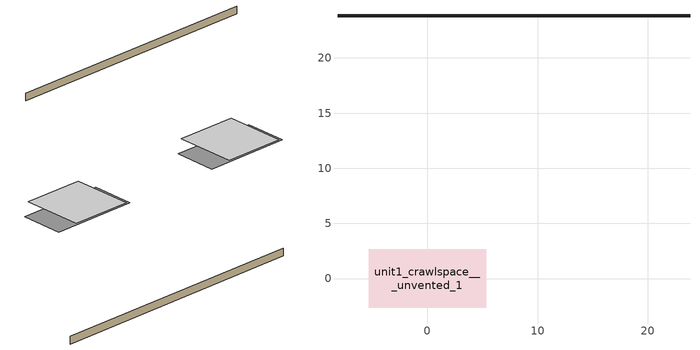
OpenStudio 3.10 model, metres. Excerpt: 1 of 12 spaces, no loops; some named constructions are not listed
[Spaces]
unit1_crawlspace___unvented_1
 floor foundation (unit1_Slab1_construction): -5.33,-2.66 -5.33,2.66 5.33,2.66 5.33,-2.66 z-0.91
 wall foundation (unit1_FoundationWall1_construction): 23.82,23.82 -8.15,23.82 z-0.91:0
 ceiling to unit1_conditioned_space_1 (unit1_Floor1_construction_Reversed): 3.77,-3.77 3.77,3.77 -3.77,3.77 -3.77,-3.77 z0
[ElectricEquipment:Definition] Design Level Calculation Method=EquipmentLevel
Name | Design Level {W} | Fraction Latent | Fraction Radiant | Fraction Lost
unit1_dishwasher | 740.818 | 0.3 | 0.18 | 0.4
unit1_clothes_washer | 1279.03 | 0.03 | 0.162 | 0.7
unit2_dishwasher | 402.111 | 0.3 | 0.18 | 0.4
unit2_clothes_washer | 832.117 | 0.03 | 0.162 | 0.7
unit3_dishwasher | 577.46 | 0.3 | 0.18 | 0.4
unit3_clothes_washer | 765.44 | 0.03 | 0.162 | 0.7
unit4_dishwasher | 626.051 | 0.3 | 0.18 | 0.4
unit4_clothes_washer | 859.361 | 0.03 | 0.162 | 0.7
unit5_dishwasher | 791.717 | 0.3 | 0.18 | 0.4
unit5_clothes_washer | 429.222 | 0.03 | 0.162 | 0.7
[EnergyManagementSystem:Program]
total_loads_program: Set loads_htg_tot = 0; Set loads_clg_tot = 0; If htg_load_cond > 0; Set loads_htg_tot = loads_htg_tot + (htg_load_cond - clg_load_cond) * 1.0; Set loads_htg_tot = loads_htg_tot + (htg_load_duct - clg_load_duct) * 1.0; EndIf; If htg_load_cond_1 > 0; Set loads_htg_tot = loads_htg_tot + (htg_load_cond_1 - clg_load_cond_1) * 1.0; Set loads_htg_tot = loads_htg_tot + (htg_load_duct_1 - clg_load_duct_1) * 1.0; EndIf; If htg_load_cond_2 > 0; Set loads_htg_tot = loads_htg_tot + (htg_load_cond_2 - clg_load_cond_2) * 1.0; Set loads_htg_tot = loads_htg_tot + (htg_load_duct_2 - clg_load_duct_2) * 1.0; EndIf; If htg_load_cond_3 > 0; Set loads_htg_tot = loads_htg_tot + (htg_load_cond_3 - clg_load_cond_3) * 1.0; Set loads_htg_tot = loads_htg_tot + (htg_load_duct_3 - clg_load_duct_3) * 1.0; EndIf; If htg_load_cond_4 > 0; Set loads_htg_tot = loads_htg_tot + (htg_load_cond_4 - clg_load_cond_4) * 1.0; Set loads_htg_tot = loads_htg_tot + (htg_load_duct_4 - clg_load_duct_4) * 1.0; EndIf; Set loads_htg_tot = (@Max loads_htg_tot 0); If clg_load_cond > 0; Set loads_clg_tot = loads_clg_tot + (clg_load_cond - htg_load_cond) * 1.0; Set loads_clg_tot = loads_clg_tot + (clg_load_duct - htg_load_duct) * 1.0; EndIf; If clg_load_cond_1 > 0; Set loads_clg_tot = loads_clg_tot + (clg_load_cond_1 - htg_load_cond_1) * 1.0; Set loads_clg_tot = loads_clg_tot + (clg_load_duct_1 - htg_load_duct_1) * 1.0; EndIf; If clg_load_cond_2 > 0; Set loads_clg_tot = loads_clg_tot + (clg_load_cond_2 - htg_load_cond_2) * 1.0; Set loads_clg_tot = loads_clg_tot + (clg_load_duct_2 - htg_load_duct_2) * 1.0; EndIf; If clg_load_cond_3 > 0; Set loads_clg_tot = loads_clg_tot + (clg_load_cond_3 - htg_load_cond_3) * 1.0; Set loads_clg_tot = loads_clg_tot + (clg_load_duct_3 - htg_load_duct_3) * 1.0; EndIf; If clg_load_cond_4 > 0; Set loads_clg_tot = loads_clg_tot + (clg_load_cond_4 - htg_load_cond_4) * 1.0; Set loads_clg_tot = loads_clg_tot + (clg_load_duct_4 - htg_load_duct_4) * 1.0; EndIf; Set loads_clg_tot = (@Max loads_clg_tot 0)
total_airflows_program: Set total_infil_flow_rate = 0; Set total_mechvent_flow_rate = 0; Set total_natvent_flow_rate = 0; Set total_whf_flow_rate = 0; Set total_infil_flow_rate = total_infil_flow_rate + (unit1_infil_program_Qinf * 1); Set total_infil_flow_rate = total_infil_flow_rate + (unit2_infil_program_Qinf * 1); Set total_infil_flow_rate = total_infil_flow_rate + (unit3_infil_program_Qinf * 1); Set total_infil_flow_rate = total_infil_flow_rate + (unit4_infil_program_Qinf * 1); Set total_infil_flow_rate = total_infil_flow_rate + (unit5_infil_program_Qinf * 1); Set total_mechvent_flow_rate = total_mechvent_flow_rate + (unit1_infil_program_Qfan * 1); Set total_mechvent_flow_rate = total_mechvent_flow_rate + (unit2_infil_program_Qfan * 1); Set total_mechvent_flow_rate = total_mechvent_flow_rate + (unit3_infil_program_Qfan * 1); Set total_mechvent_flow_rate = total_mechvent_flow_rate + (unit4_infil_program_Qfan * 1); Set total_mechvent_flow_rate = total_mechvent_flow_rate + (unit5_infil_program_Qfan * 1); Set total_natvent_flow_rate = total_natvent_flow_rate + (unit1_natural_vent_program_Qnv * 1); Set total_natvent_flow_rate = total_natvent_flow_rate + (unit2_natural_vent_program_Qnv * 1); Set total_natvent_flow_rate = total_natvent_flow_rate + (unit3_natural_vent_program_Qnv * 1); Set total_natvent_flow_rate = total_natvent_flow_rate + (unit4_natural_vent_program_Qnv * 1); Set total_natvent_flow_rate = total_natvent_flow_rate + (unit5_natural_vent_program_Qnv * 1); Set total_whf_flow_rate = total_whf_flow_rate + (unit1_natural_vent_program_Qwhf * 1); Set total_whf_flow_rate = total_whf_flow_rate + (unit2_natural_vent_program_Qwhf * 1); Set total_whf_flow_rate = total_whf_flow_rate + (unit3_natural_vent_program_Qwhf * 1); Set total_whf_flow_rate = total_whf_flow_rate + (unit4_natural_vent_program_Qwhf * 1); Set total_whf_flow_rate = total_whf_flow_rate + (unit5_natural_vent_program_Qwhf * 1)
[EnergyManagementSystem:Subroutine]
unit1_central_ac_and_furnace_airloop_0_duct_subroutine: Set AH_MFR = unit1_central_ac_and_furnace_airloop_AH_MFR / 1; If AH_MFR > 0; Set AH_Tout = unit1_central_ac_and_furnace_airloop_AH_Tout; Set AH_Wout = unit1_central_ac_and_furnace_airloop_AH_Wout; Set RA_T = unit1_central_ac_and_furnace_airloop_RA_T; Set RA_W = unit1_central_ac_and_furnace_airloop_Ra_W; Set Fan_RTF = unit1_central_ac_and_furnace_airloop_Fan_RTF; Set DZ_T = unit1_central_ac_and_furnace_airloop_0_DZ_T; Set DZ_W = unit1_central_ac_and_furnace_airloop_0_DZ_W; Set AH_VFR = unit1_central_ac_and_furnace_airloop_AH_VFR / 1; Set h_SA = (@HFnTdbW AH_Tout AH_Wout); Set h_RA = (@HFnTdbW RA_T RA_W); Set h_fg = (@HfgAirFnWTdb AH_Wout AH_Tout); Set h_DZ = (@HFnTdbW DZ_T DZ_W); Set air_cp = 1006.0; Set f_sup = 0.1; Set f_ret = 0.1; Set sup_lk_mfr = f_sup * AH_MFR; Set ret_lk_mfr = f_ret * AH_MFR; Set SupTotLkToCond = sup_lk_mfr*(h_RA - h_SA); Set SupLatLkToCond = sup_lk_mfr*h_fg*(RA_W-AH_Wout); Set SupSensLkToCond = SupTotLkToCond-SupLatLkToCond; Set supply_ua = 51.189; Set eTm = 0-((Fan_RTF/(AH_MFR*air_cp))*supply_ua); Set t_sup = DZ_T+((AH_Tout-DZ_T)*(@Exp eTm)); Set SupCondToCond = AH_MFR*air_cp*(t_sup-AH_Tout); Set SupCondToDZ = 0-SupCondToCond; Set return_ua = 9.479; Set eTm = 0-((Fan_RTF/(AH_MFR*air_cp))*return_ua); Set t_ret = DZ_T+((RA_T-DZ_T)*(@Exp eTm)); Set RetCondToRP = AH_MFR*air_cp*(t_ret-RA_T); Set RetCondToDZ = 0-RetCondToRP; Set RetLatLkToRP = 0; Set RetSensLkToRP = ret_lk_mfr*air_cp*(DZ_T-RA_T); Set SupTotLkToDZ = sup_lk_mfr*(h_SA-h_DZ); Set SupLatLkToDZ = sup_lk_mfr*h_fg*(AH_Wout-DZ_W); Set SupSensLkToDZ = SupTotLkToDZ-SupLatLkToDZ; Set FracOutsideToCond = 0.0; Set FracOutsideToDZ = 0.0; Set FracCondToOutside = 0.0; Set FracDZToOutside = 0.0; Set FracDZToCond = 0.0; Set FracCondToDZ = 0.0; Set lk_imbal_vfr = @ABS(f_sup - f_ret) * AH_VFR; Set ImbalLkCondToDZ = lk_imbal_vfr * FracCondToDZ; Set ImbalLkDZToCond = lk_imbal_vfr * FracDZToCond; Set ImbalLkOutsideToCond = lk_imbal_vfr * FracOutsideToCond; Set ImbalLkOutsideToDZ = lk_imbal_vfr * FracOutsideToDZ; Set ImbalLkCondToOutside = lk_imbal_vfr * FracCondToOutside; Set ImbalLkDZToOutside = lk_imbal_vfr * FracDZToOutside; Else; Set SupLatLkToCond = 0; Set SupSensLkToCond = 0; Set SupCondToCond = 0; Set RetCondToRP = 0; Set RetLatLkToRP = 0; Set RetSensLkToRP = 0; Set RetCondToDZ = 0; Set SupCondToDZ = 0; Set SupLatLkToDZ = 0; Set SupSensLkToDZ = 0; Set ImbalLkCondToDZ = 0; Set ImbalLkDZToCond = 0; Set ImbalLkOutsideToCond = 0; Set ImbalLkOutsideToDZ = 0; Set ImbalLkCondToOutside = 0; Set ImbalLkDZToOutside = 0; EndIf; Set unit1_central_ac_and_furnace_airloop_0_SupLatLkToCond = SupLatLkToCond; Set unit1_central_ac_and_furnace_airloop_0_SupSensLkToCond = SupSensLkToCond; Set unit1_central_ac_and_furnace_airloop_0_SupCondToLv = SupCondToCond; Set unit1_central_ac_and_furnace_airloop_0_RetCondToRP = RetCondToRP; Set unit1_central_ac_and_furnace_airloop_0_RetLatLkToRP = RetLatLkToRP; Set unit1_central_ac_and_furnace_airloop_0_RetSensLkToRP = RetSensLkToRP; Set unit1_central_ac_and_furnace_airloop_0_RetCondToDZ = RetCondToDZ; Set unit1_central_ac_and_furnace_airloop_0_SupCondToDZ = SupCondToDZ; Set unit1_central_ac_and_furnace_airloop_0_SupLatLkToDZ = SupLatLkToDZ; Set unit1_central_ac_and_furnace_airloop_0_SupSensLkToDZ = SupSensLkToDZ; Set unit1_central_ac_and_furnace_airloop_0_ZoneMixCondToDZ = ImbalLkCondToDZ; Set unit1_central_ac_and_furnace_airloop_0_ZoneMixDZToCond = ImbalLkDZToCond; Set unit1_central_ac_and_furnace_airloop_0_DuctImbalLkSupFanEquivCond = ImbalLkCondToOutside; Set unit1_central_ac_and_furnace_airloop_0_DuctImbalLkExhFanEquivCond = ImbalLkOutsideToCond; Set unit1_central_ac_and_furnace_airloop_0_DuctImbalLkSupFanEquivDZ = ImbalLkDZToOutside; Set unit1_central_ac_and_furnace_airloop_0_DuctImbalLkExhFanEquivDZ = ImbalLkOutsideToDZ
unit2_central_ac_and_furnace_airloop_0_duct_subroutine: Set AH_MFR = unit2_central_ac_and_furnace_airloop_AH_MFR / 1; If AH_MFR > 0; Set AH_Tout = unit2_central_ac_and_furnace_airloop_AH_Tout; Set AH_Wout = unit2_central_ac_and_furnace_airloop_AH_Wout; Set RA_T = unit2_central_ac_and_furnace_airloop_RA_T; Set RA_W = unit2_central_ac_and_furnace_airloop_Ra_W; Set Fan_RTF = unit2_central_ac_and_furnace_airloop_Fan_RTF; Set DZ_T = unit2_central_ac_and_furnace_airloop_0_DZ_T; Set DZ_W = unit2_central_ac_and_furnace_airloop_0_DZ_W; Set AH_VFR = unit2_central_ac_and_furnace_airloop_AH_VFR / 1; Set h_SA = (@HFnTdbW AH_Tout AH_Wout); Set h_RA = (@HFnTdbW RA_T RA_W); Set h_fg = (@HfgAirFnWTdb AH_Wout AH_Tout); Set h_DZ = (@HFnTdbW DZ_T DZ_W); Set air_cp = 1006.0; Set f_sup = 0.1; Set f_ret = 0.1; Set sup_lk_mfr = f_sup * AH_MFR; Set ret_lk_mfr = f_ret * AH_MFR; Set SupTotLkToCond = sup_lk_mfr*(h_RA - h_SA); Set SupLatLkToCond = sup_lk_mfr*h_fg*(RA_W-AH_Wout); Set SupSensLkToCond = SupTotLkToCond-SupLatLkToCond; Set supply_ua = 0.0; Set eTm = 0-((Fan_RTF/(AH_MFR*air_cp))*supply_ua); Set t_sup = DZ_T+((AH_Tout-DZ_T)*(@Exp eTm)); Set SupCondToCond = AH_MFR*air_cp*(t_sup-AH_Tout); Set SupCondToDZ = 0-SupCondToCond; Set return_ua = 0.0; Set eTm = 0-((Fan_RTF/(AH_MFR*air_cp))*return_ua); Set t_ret = DZ_T+((RA_T-DZ_T)*(@Exp eTm)); Set RetCondToRP = AH_MFR*air_cp*(t_ret-RA_T); Set RetCondToDZ = 0-RetCondToRP; Set RetLatLkToRP = 0; Set RetSensLkToRP = ret_lk_mfr*air_cp*(DZ_T-RA_T); Set SupTotLkToDZ = sup_lk_mfr*(h_SA-h_DZ); Set SupLatLkToDZ = sup_lk_mfr*h_fg*(AH_Wout-DZ_W); Set SupSensLkToDZ = SupTotLkToDZ-SupLatLkToDZ; Set FracOutsideToCond = 0.0; Set FracOutsideToDZ = 0.0; Set FracCondToOutside = 0.0; Set FracDZToOutside = 0.0; Set FracDZToCond = 0.0; Set FracCondToDZ = 0.0; Set lk_imbal_vfr = @ABS(f_sup - f_ret) * AH_VFR; Set ImbalLkCondToDZ = lk_imbal_vfr * FracCondToDZ; Set ImbalLkDZToCond = lk_imbal_vfr * FracDZToCond; Set ImbalLkOutsideToCond = lk_imbal_vfr * FracOutsideToCond; Set ImbalLkOutsideToDZ = lk_imbal_vfr * FracOutsideToDZ; Set ImbalLkCondToOutside = lk_imbal_vfr * FracCondToOutside; Set ImbalLkDZToOutside = lk_imbal_vfr * FracDZToOutside; Else; Set SupLatLkToCond = 0; Set SupSensLkToCond = 0; Set SupCondToCond = 0; Set RetCondToRP = 0; Set RetLatLkToRP = 0; Set RetSensLkToRP = 0; Set RetCondToDZ = 0; Set SupCondToDZ = 0; Set SupLatLkToDZ = 0; Set SupSensLkToDZ = 0; Set ImbalLkCondToDZ = 0; Set ImbalLkDZToCond = 0; Set ImbalLkOutsideToCond = 0; Set ImbalLkOutsideToDZ = 0; Set ImbalLkCondToOutside = 0; Set ImbalLkDZToOutside = 0; EndIf; Set unit2_central_ac_and_furnace_airloop_0_SupLatLkToCond = SupLatLkToCond; Set unit2_central_ac_and_furnace_airloop_0_SupSensLkToCond = SupSensLkToCond; Set unit2_central_ac_and_furnace_airloop_0_SupCondToLv = SupCondToCond; Set unit2_central_ac_and_furnace_airloop_0_RetCondToRP = RetCondToRP; Set unit2_central_ac_and_furnace_airloop_0_RetLatLkToRP = RetLatLkToRP; Set unit2_central_ac_and_furnace_airloop_0_RetSensLkToRP = RetSensLkToRP; Set unit2_central_ac_and_furnace_airloop_0_RetCondToDZ = RetCondToDZ; Set unit2_central_ac_and_furnace_airloop_0_SupCondToDZ = SupCondToDZ; Set unit2_central_ac_and_furnace_airloop_0_SupLatLkToDZ = SupLatLkToDZ; Set unit2_central_ac_and_furnace_airloop_0_SupSensLkToDZ = SupSensLkToDZ; Set unit2_central_ac_and_furnace_airloop_0_DuctImbalLkSupFanEquivCond = ImbalLkCondToOutside; Set unit2_central_ac_and_furnace_airloop_0_DuctImbalLkExhFanEquivCond = ImbalLkOutsideToCond
unit3_central_ac_and_furnace_airloop_0_duct_subroutine: Set AH_MFR = unit3_central_ac_and_furnace_airloop_AH_MFR / 1; If AH_MFR > 0; Set AH_Tout = unit3_central_ac_and_furnace_airloop_AH_Tout; Set AH_Wout = unit3_central_ac_and_furnace_airloop_AH_Wout; Set RA_T = unit3_central_ac_and_furnace_airloop_RA_T; Set RA_W = unit3_central_ac_and_furnace_airloop_Ra_W; Set Fan_RTF = unit3_central_ac_and_furnace_airloop_Fan_RTF; Set DZ_T = unit3_central_ac_and_furnace_airloop_0_DZ_T; Set DZ_W = unit3_central_ac_and_furnace_airloop_0_DZ_W; Set AH_VFR = unit3_central_ac_and_furnace_airloop_AH_VFR / 1; Set h_SA = (@HFnTdbW AH_Tout AH_Wout); Set h_RA = (@HFnTdbW RA_T RA_W); Set h_fg = (@HfgAirFnWTdb AH_Wout AH_Tout); Set h_DZ = (@HFnTdbW DZ_T DZ_W); Set air_cp = 1006.0; Set f_sup = 0.1; Set f_ret = 0.1; Set sup_lk_mfr = f_sup * AH_MFR; Set ret_lk_mfr = f_ret * AH_MFR; Set SupTotLkToCond = sup_lk_mfr*(h_RA - h_SA); Set SupLatLkToCond = sup_lk_mfr*h_fg*(RA_W-AH_Wout); Set SupSensLkToCond = SupTotLkToCond-SupLatLkToCond; Set supply_ua = 0.0; Set eTm = 0-((Fan_RTF/(AH_MFR*air_cp))*supply_ua); Set t_sup = DZ_T+((AH_Tout-DZ_T)*(@Exp eTm)); Set SupCondToCond = AH_MFR*air_cp*(t_sup-AH_Tout); Set SupCondToDZ = 0-SupCondToCond; Set return_ua = 0.0; Set eTm = 0-((Fan_RTF/(AH_MFR*air_cp))*return_ua); Set t_ret = DZ_T+((RA_T-DZ_T)*(@Exp eTm)); Set RetCondToRP = AH_MFR*air_cp*(t_ret-RA_T); Set RetCondToDZ = 0-RetCondToRP; Set RetLatLkToRP = 0; Set RetSensLkToRP = ret_lk_mfr*air_cp*(DZ_T-RA_T); Set SupTotLkToDZ = sup_lk_mfr*(h_SA-h_DZ); Set SupLatLkToDZ = sup_lk_mfr*h_fg*(AH_Wout-DZ_W); Set SupSensLkToDZ = SupTotLkToDZ-SupLatLkToDZ; Set FracOutsideToCond = 0.0; Set FracOutsideToDZ = 0.0; Set FracCondToOutside = 0.0; Set FracDZToOutside = 0.0; Set FracDZToCond = 0.0; Set FracCondToDZ = 0.0; Set lk_imbal_vfr = @ABS(f_sup - f_ret) * AH_VFR; Set ImbalLkCondToDZ = lk_imbal_vfr * FracCondToDZ; Set ImbalLkDZToCond = lk_imbal_vfr * FracDZToCond; Set ImbalLkOutsideToCond = lk_imbal_vfr * FracOutsideToCond; Set ImbalLkOutsideToDZ = lk_imbal_vfr * FracOutsideToDZ; Set ImbalLkCondToOutside = lk_imbal_vfr * FracCondToOutside; Set ImbalLkDZToOutside = lk_imbal_vfr * FracDZToOutside; Else; Set SupLatLkToCond = 0; Set SupSensLkToCond = 0; Set SupCondToCond = 0; Set RetCondToRP = 0; Set RetLatLkToRP = 0; Set RetSensLkToRP = 0; Set RetCondToDZ = 0; Set SupCondToDZ = 0; Set SupLatLkToDZ = 0; Set SupSensLkToDZ = 0; Set ImbalLkCondToDZ = 0; Set ImbalLkDZToCond = 0; Set ImbalLkOutsideToCond = 0; Set ImbalLkOutsideToDZ = 0; Set ImbalLkCondToOutside = 0; Set ImbalLkDZToOutside = 0; EndIf; Set unit3_central_ac_and_furnace_airloop_0_SupLatLkToCond = SupLatLkToCond; Set unit3_central_ac_and_furnace_airloop_0_SupSensLkToCond = SupSensLkToCond; Set unit3_central_ac_and_furnace_airloop_0_SupCondToLv = SupCondToCond; Set unit3_central_ac_and_furnace_airloop_0_RetCondToRP = RetCondToRP; Set unit3_central_ac_and_furnace_airloop_0_RetLatLkToRP = RetLatLkToRP; Set unit3_central_ac_and_furnace_airloop_0_RetSensLkToRP = RetSensLkToRP; Set unit3_central_ac_and_furnace_airloop_0_RetCondToDZ = RetCondToDZ; Set unit3_central_ac_and_furnace_airloop_0_SupCondToDZ = SupCondToDZ; Set unit3_central_ac_and_furnace_airloop_0_SupLatLkToDZ = SupLatLkToDZ; Set unit3_central_ac_and_furnace_airloop_0_SupSensLkToDZ = SupSensLkToDZ; Set unit3_central_ac_and_furnace_airloop_0_DuctImbalLkSupFanEquivCond = ImbalLkCondToOutside; Set unit3_central_ac_and_furnace_airloop_0_DuctImbalLkExhFanEquivCond = ImbalLkOutsideToCond
unit4_central_ac_and_furnace_airloop_0_duct_subroutine: Set AH_MFR = unit4_central_ac_and_furnace_airloop_AH_MFR / 1; If AH_MFR > 0; Set AH_Tout = unit4_central_ac_and_furnace_airloop_AH_Tout; Set AH_Wout = unit4_central_ac_and_furnace_airloop_AH_Wout; Set RA_T = unit4_central_ac_and_furnace_airloop_RA_T; Set RA_W = unit4_central_ac_and_furnace_airloop_Ra_W; Set Fan_RTF = unit4_central_ac_and_furnace_airloop_Fan_RTF; Set DZ_T = unit4_central_ac_and_furnace_airloop_0_DZ_T; Set DZ_W = unit4_central_ac_and_furnace_airloop_0_DZ_W; Set AH_VFR = unit4_central_ac_and_furnace_airloop_AH_VFR / 1; Set h_SA = (@HFnTdbW AH_Tout AH_Wout); Set h_RA = (@HFnTdbW RA_T RA_W); Set h_fg = (@HfgAirFnWTdb AH_Wout AH_Tout); Set h_DZ = (@HFnTdbW DZ_T DZ_W); Set air_cp = 1006.0; Set f_sup = 0.1; Set f_ret = 0.1; Set sup_lk_mfr = f_sup * AH_MFR; Set ret_lk_mfr = f_ret * AH_MFR; Set SupTotLkToCond = sup_lk_mfr*(h_RA - h_SA); Set SupLatLkToCond = sup_lk_mfr*h_fg*(RA_W-AH_Wout); Set SupSensLkToCond = SupTotLkToCond-SupLatLkToCond; Set supply_ua = 0.0; Set eTm = 0-((Fan_RTF/(AH_MFR*air_cp))*supply_ua); Set t_sup = DZ_T+((AH_Tout-DZ_T)*(@Exp eTm)); Set SupCondToCond = AH_MFR*air_cp*(t_sup-AH_Tout); Set SupCondToDZ = 0-SupCondToCond; Set return_ua = 0.0; Set eTm = 0-((Fan_RTF/(AH_MFR*air_cp))*return_ua); Set t_ret = DZ_T+((RA_T-DZ_T)*(@Exp eTm)); Set RetCondToRP = AH_MFR*air_cp*(t_ret-RA_T); Set RetCondToDZ = 0-RetCondToRP; Set RetLatLkToRP = 0; Set RetSensLkToRP = ret_lk_mfr*air_cp*(DZ_T-RA_T); Set SupTotLkToDZ = sup_lk_mfr*(h_SA-h_DZ); Set SupLatLkToDZ = sup_lk_mfr*h_fg*(AH_Wout-DZ_W); Set SupSensLkToDZ = SupTotLkToDZ-SupLatLkToDZ; Set FracOutsideToCond = 0.0; Set FracOutsideToDZ = 0.0; Set FracCondToOutside = 0.0; Set FracDZToOutside = 0.0; Set FracDZToCond = 0.0; Set FracCondToDZ = 0.0; Set lk_imbal_vfr = @ABS(f_sup - f_ret) * AH_VFR; Set ImbalLkCondToDZ = lk_imbal_vfr * FracCondToDZ; Set ImbalLkDZToCond = lk_imbal_vfr * FracDZToCond; Set ImbalLkOutsideToCond = lk_imbal_vfr * FracOutsideToCond; Set ImbalLkOutsideToDZ = lk_imbal_vfr * FracOutsideToDZ; Set ImbalLkCondToOutside = lk_imbal_vfr * FracCondToOutside; Set ImbalLkDZToOutside = lk_imbal_vfr * FracDZToOutside; Else; Set SupLatLkToCond = 0; Set SupSensLkToCond = 0; Set SupCondToCond = 0; Set RetCondToRP = 0; Set RetLatLkToRP = 0; Set RetSensLkToRP = 0; Set RetCondToDZ = 0; Set SupCondToDZ = 0; Set SupLatLkToDZ = 0; Set SupSensLkToDZ = 0; Set ImbalLkCondToDZ = 0; Set ImbalLkDZToCond = 0; Set ImbalLkOutsideToCond = 0; Set ImbalLkOutsideToDZ = 0; Set ImbalLkCondToOutside = 0; Set ImbalLkDZToOutside = 0; EndIf; Set unit4_central_ac_and_furnace_airloop_0_SupLatLkToCond = SupLatLkToCond; Set unit4_central_ac_and_furnace_airloop_0_SupSensLkToCond = SupSensLkToCond; Set unit4_central_ac_and_furnace_airloop_0_SupCondToLv = SupCondToCond; Set unit4_central_ac_and_furnace_airloop_0_RetCondToRP = RetCondToRP; Set unit4_central_ac_and_furnace_airloop_0_RetLatLkToRP = RetLatLkToRP; Set unit4_central_ac_and_furnace_airloop_0_RetSensLkToRP = RetSensLkToRP; Set unit4_central_ac_and_furnace_airloop_0_RetCondToDZ = RetCondToDZ; Set unit4_central_ac_and_furnace_airloop_0_SupCondToDZ = SupCondToDZ; Set unit4_central_ac_and_furnace_airloop_0_SupLatLkToDZ = SupLatLkToDZ; Set unit4_central_ac_and_furnace_airloop_0_SupSensLkToDZ = SupSensLkToDZ; Set unit4_central_ac_and_furnace_airloop_0_DuctImbalLkSupFanEquivCond = ImbalLkCondToOutside; Set unit4_central_ac_and_furnace_airloop_0_DuctImbalLkExhFanEquivCond = ImbalLkOutsideToCond
unit5_central_ac_and_furnace_airloop_0_duct_subroutine: Set AH_MFR = unit5_central_ac_and_furnace_airloop_AH_MFR / 1; If AH_MFR > 0; Set AH_Tout = unit5_central_ac_and_furnace_airloop_AH_Tout; Set AH_Wout = unit5_central_ac_and_furnace_airloop_AH_Wout; Set RA_T = unit5_central_ac_and_furnace_airloop_RA_T; Set RA_W = unit5_central_ac_and_furnace_airloop_Ra_W; Set Fan_RTF = unit5_central_ac_and_furnace_airloop_Fan_RTF; Set DZ_T = unit5_central_ac_and_furnace_airloop_0_DZ_T; Set DZ_W = unit5_central_ac_and_furnace_airloop_0_DZ_W; Set AH_VFR = unit5_central_ac_and_furnace_airloop_AH_VFR / 1; Set h_SA = (@HFnTdbW AH_Tout AH_Wout); Set h_RA = (@HFnTdbW RA_T RA_W); Set h_fg = (@HfgAirFnWTdb AH_Wout AH_Tout); Set h_DZ = (@HFnTdbW DZ_T DZ_W); Set air_cp = 1006.0; Set f_sup = 0.1; Set f_ret = 0.1; Set sup_lk_mfr = f_sup * AH_MFR; Set ret_lk_mfr = f_ret * AH_MFR; Set SupTotLkToCond = sup_lk_mfr*(h_RA - h_SA); Set SupLatLkToCond = sup_lk_mfr*h_fg*(RA_W-AH_Wout); Set SupSensLkToCond = SupTotLkToCond-SupLatLkToCond; Set supply_ua = 51.189; Set eTm = 0-((Fan_RTF/(AH_MFR*air_cp))*supply_ua); Set t_sup = DZ_T+((AH_Tout-DZ_T)*(@Exp eTm)); Set SupCondToCond = AH_MFR*air_cp*(t_sup-AH_Tout); Set SupCondToDZ = 0-SupCondToCond; Set return_ua = 9.479; Set eTm = 0-((Fan_RTF/(AH_MFR*air_cp))*return_ua); Set t_ret = DZ_T+((RA_T-DZ_T)*(@Exp eTm)); Set RetCondToRP = AH_MFR*air_cp*(t_ret-RA_T); Set RetCondToDZ = 0-RetCondToRP; Set RetLatLkToRP = 0; Set RetSensLkToRP = ret_lk_mfr*air_cp*(DZ_T-RA_T); Set SupTotLkToDZ = sup_lk_mfr*(h_SA-h_DZ); Set SupLatLkToDZ = sup_lk_mfr*h_fg*(AH_Wout-DZ_W); Set SupSensLkToDZ = SupTotLkToDZ-SupLatLkToDZ; Set FracOutsideToCond = 0.0; Set FracOutsideToDZ = 0.0; Set FracCondToOutside = 0.0; Set FracDZToOutside = 0.0; Set FracDZToCond = 0.0; Set FracCondToDZ = 0.0; Set lk_imbal_vfr = @ABS(f_sup - f_ret) * AH_VFR; Set ImbalLkCondToDZ = lk_imbal_vfr * FracCondToDZ; Set ImbalLkDZToCond = lk_imbal_vfr * FracDZToCond; Set ImbalLkOutsideToCond = lk_imbal_vfr * FracOutsideToCond; Set ImbalLkOutsideToDZ = lk_imbal_vfr * FracOutsideToDZ; Set ImbalLkCondToOutside = lk_imbal_vfr * FracCondToOutside; Set ImbalLkDZToOutside = lk_imbal_vfr * FracDZToOutside; Else; Set SupLatLkToCond = 0; Set SupSensLkToCond = 0; Set SupCondToCond = 0; Set RetCondToRP = 0; Set RetLatLkToRP = 0; Set RetSensLkToRP = 0; Set RetCondToDZ = 0; Set SupCondToDZ = 0; Set SupLatLkToDZ = 0; Set SupSensLkToDZ = 0; Set ImbalLkCondToDZ = 0; Set ImbalLkDZToCond = 0; Set ImbalLkOutsideToCond = 0; Set ImbalLkOutsideToDZ = 0; Set ImbalLkCondToOutside = 0; Set ImbalLkDZToOutside = 0; EndIf; Set unit5_central_ac_and_furnace_airloop_0_SupLatLkToCond = SupLatLkToCond; Set unit5_central_ac_and_furnace_airloop_0_SupSensLkToCond = SupSensLkToCond; Set unit5_central_ac_and_furnace_airloop_0_SupCondToLv = SupCondToCond; Set unit5_central_ac_and_furnace_airloop_0_RetCondToRP = RetCondToRP; Set unit5_central_ac_and_furnace_airloop_0_RetLatLkToRP = RetLatLkToRP; Set unit5_central_ac_and_furnace_airloop_0_RetSensLkToRP = RetSensLkToRP; Set unit5_central_ac_and_furnace_airloop_0_RetCondToDZ = RetCondToDZ; Set unit5_central_ac_and_furnace_airloop_0_SupCondToDZ = SupCondToDZ; Set unit5_central_ac_and_furnace_airloop_0_SupLatLkToDZ = SupLatLkToDZ; Set unit5_central_ac_and_furnace_airloop_0_SupSensLkToDZ = SupSensLkToDZ; Set unit5_central_ac_and_furnace_airloop_0_ZoneMixCondToDZ = ImbalLkCondToDZ; Set unit5_central_ac_and_furnace_airloop_0_ZoneMixDZToCond = ImbalLkDZToCond; Set unit5_central_ac_and_furnace_airloop_0_DuctImbalLkSupFanEquivCond = ImbalLkCondToOutside; Set unit5_central_ac_and_furnace_airloop_0_DuctImbalLkExhFanEquivCond = ImbalLkOutsideToCond; Set unit5_central_ac_and_furnace_airloop_0_DuctImbalLkSupFanEquivDZ = ImbalLkDZToOutside; Set unit5_central_ac_and_furnace_airloop_0_DuctImbalLkExhFanEquivDZ = ImbalLkOutsideToDZ
[AirLoopHVAC:ReturnPlenum]
Name | ThermalZone
unit1_Air_Loop_HVAC_Return_Plenum_1 | unit1_central_ac_and_furnace_airloop_ret_air_zone
unit2_Air_Loop_HVAC_Return_Plenum_1 | unit2_central_ac_and_furnace_airloop_ret_air_zone
unit3_Air_Loop_HVAC_Return_Plenum_1 | unit3_central_ac_and_furnace_airloop_ret_air_zone
unit4_Air_Loop_HVAC_Return_Plenum_1 | unit4_central_ac_and_furnace_airloop_ret_air_zone
unit5_Air_Loop_HVAC_Return_Plenum_1 | unit5_central_ac_and_furnace_airloop_ret_air_zone
[Sizing:Zone] Zone Cooling Design Supply Air Temperature Input Method=SupplyAirTemperature; Zone Cooling Design Supply Air Temperature {C}=14; Zone Cooling Design Supply Air Temperature Difference {deltaC}=11.11; Zone Heating Design Supply Air Temperature Input Method=SupplyAirTemperature; Zone Heating Design Supply Air Temperature {C}=40; Zone Heating Design Supply Air Temperature Difference {deltaC}=11.11; Zone Cooling Design Supply Air Humidity Ratio {kg-H2O/kg-air}=0.0085; Zone Heating Design Supply Air Humidity Ratio {kg-H2O/kg-air}=0.008; Cooling Design Air Flow Method=DesignDay; Heating Design Air Flow Method=DesignDay; Account for Dedicated Outdoor Air System=No; Dedicated Outdoor Air System Control Strategy=NeutralSupplyAir; Dedicated Outdoor Air Low Setpoint Temperature for Design {C}=autosize; Dedicated Outdoor Air High Setpoint Temperature for Design {C}=autosize; Zone Load Sizing Method=Sensible Load Only No Latent Load; Zone Latent Cooling Design Supply Air Humidity Ratio Input Method=HumidityRatioDifference; Zone Cooling Design Supply Air Humidity Ratio Difference {kgWater/kgDryAir}=0.005; Zone Latent Heating Design Supply Air Humidity Ratio Input Method=HumidityRatioDifference; Zone Humidification Design Supply Air Humidity Ratio Difference {kgWater/kgDryAir}=0.005; Sizing Option=Coincident
unit1_central_ac_and_furnace_airloop_ret_air_zone; unit1_crawlspace___unvented; unit2_central_ac_and_furnace_airloop_ret_air_zone; unit3_central_ac_and_furnace_airloop_ret_air_zone; unit4_central_ac_and_furnace_airloop_ret_air_zone; unit5_central_ac_and_furnace_airloop_ret_air_zone; unit5_attic___vented
[EnergyManagementSystem:InternalVariable] Internal Data Type=Fan Maximum Mass Flow Rate
Name | Internal Data Index Key
unit1_central_ac_and_furnace_airloop_max_sup_fan_mfr | unit1_central_ac_and_furnace_supply_fan
unit2_central_ac_and_furnace_airloop_max_sup_fan_mfr | unit2_central_ac_and_furnace_supply_fan
unit3_central_ac_and_furnace_airloop_max_sup_fan_mfr | unit3_central_ac_and_furnace_supply_fan
unit4_central_ac_and_furnace_airloop_max_sup_fan_mfr | unit4_central_ac_and_furnace_supply_fan
unit5_central_ac_and_furnace_airloop_max_sup_fan_mfr | unit5_central_ac_and_furnace_supply_fan
[WaterUse:Equipment]
Name | Water Use Equipment Definition | Flow Rate Fraction Schedule
unit1_dishwasher | unit1_dishwasher | unit1_hot_water_dishwasher
unit1_clothes_washer | unit1_clothes_washer | unit1_hot_water_clothes_washer
unit1_dhw_distribution_waste | unit1_dhw_distribution_waste | unit1_hot_water_fixtures
unit1_dhw_fixtures | unit1_dhw_fixtures | unit1_hot_water_fixtures
unit2_dishwasher | unit2_dishwasher | unit2_hot_water_dishwasher
unit2_clothes_washer | unit2_clothes_washer | unit2_hot_water_clothes_washer
unit2_dhw_distribution_waste | unit2_dhw_distribution_waste | unit2_hot_water_fixtures
unit2_dhw_fixtures | unit2_dhw_fixtures | unit2_hot_water_fixtures
unit3_dishwasher | unit3_dishwasher | unit3_hot_water_dishwasher
unit3_clothes_washer | unit3_clothes_washer | unit3_hot_water_clothes_washer
unit3_dhw_distribution_waste | unit3_dhw_distribution_waste | unit3_hot_water_fixtures
unit3_dhw_fixtures | unit3_dhw_fixtures | unit3_hot_water_fixtures
unit4_dishwasher | unit4_dishwasher | unit4_hot_water_dishwasher
unit4_clothes_washer | unit4_clothes_washer | unit4_hot_water_clothes_washer
unit4_dhw_distribution_waste | unit4_dhw_distribution_waste | unit4_hot_water_fixtures
unit4_dhw_fixtures | unit4_dhw_fixtures | unit4_hot_water_fixtures
unit5_dishwasher | unit5_dishwasher | unit5_hot_water_dishwasher
unit5_clothes_washer | unit5_clothes_washer | unit5_hot_water_clothes_washer
unit5_dhw_distribution_waste | unit5_dhw_distribution_waste | unit5_hot_water_fixtures
unit5_dhw_fixtures | unit5_dhw_fixtures | unit5_hot_water_fixtures
[WaterUse:Equipment:Definition]
Name | Peak Flow Rate {m3/s} | Target Temperature Schedule
unit1_dishwasher | 5.13204e-06
unit1_clothes_washer | 5.32287e-06
unit1_dhw_distribution_waste | 6.42661e-06 | unit1_mixed_water_temperature_schedule
unit1_dhw_fixtures | 1.88471e-05 | unit1_mixed_water_temperature_schedule
unit2_dishwasher | 6.30462e-06
unit2_clothes_washer | 6.12632e-06
unit2_dhw_distribution_waste | 6.04778e-06 | unit2_mixed_water_temperature_schedule
unit2_dhw_fixtures | 1.77362e-05 | unit2_mixed_water_temperature_schedule
unit3_dishwasher | 6.62262e-06
unit3_clothes_washer | 7.37125e-06
unit3_dhw_distribution_waste | 7.08953e-06 | unit3_mixed_water_temperature_schedule
unit3_dhw_fixtures | 2.07913e-05 | unit3_mixed_water_temperature_schedule
unit4_dishwasher | 5.36938e-06
unit4_clothes_washer | 4.36734e-06
unit4_dhw_distribution_waste | 6.02694e-06 | unit4_mixed_water_temperature_schedule
unit4_dhw_fixtures | 1.7675e-05 | unit4_mixed_water_temperature_schedule
unit5_dishwasher | 4.75126e-06
unit5_clothes_washer | 4.63888e-06
unit5_dhw_distribution_waste | 8.84038e-06 | unit5_mixed_water_temperature_schedule
unit5_dhw_fixtures | 2.59259e-05 | unit5_mixed_water_temperature_schedule
[External:File]
Name | File
unit1_External_File_1 | in.schedules.csv
unit2_External_File_1 | in.schedules2.csv
unit3_External_File_1 | in.schedules3.csv
unit4_External_File_1 | in.schedules4.csv
unit5_External_File_1 | in.schedules5.csv
[EnergyManagementSystem:OutputVariable] Type of Data in Variable=Summed; Update Frequency=SystemTimestep; Units=J
Name | EMS Variable | EMS Program or Subroutine
unit1_central_ac_and_furnace_supply_fan_disaggregate_htg_primary | unit1_central_ac_and_furnace_supply_fan_primary_htg | unit1_central_ac_and_furnace_supply_fan_disaggregate_program_1
unit1_central_ac_and_furnace_supply_fan_disaggregate_clg | unit1_central_ac_and_furnace_supply_fan_clg | unit1_central_ac_and_furnace_supply_fan_disaggregate_program
unit2_central_ac_and_furnace_supply_fan_disaggregate_htg_primary | unit2_central_ac_and_furnace_supply_fan_primary_htg | unit2_central_ac_and_furnace_supply_fan_disaggregate_program_1
unit2_central_ac_and_furnace_supply_fan_disaggregate_clg | unit2_central_ac_and_furnace_supply_fan_clg | unit2_central_ac_and_furnace_supply_fan_disaggregate_program
unit3_central_ac_and_furnace_supply_fan_disaggregate_htg_primary | unit3_central_ac_and_furnace_supply_fan_primary_htg | unit3_central_ac_and_furnace_supply_fan_disaggregate_program_1
unit3_central_ac_and_furnace_supply_fan_disaggregate_clg | unit3_central_ac_and_furnace_supply_fan_clg | unit3_central_ac_and_furnace_supply_fan_disaggregate_program
unit4_central_ac_and_furnace_supply_fan_disaggregate_htg_primary | unit4_central_ac_and_furnace_supply_fan_primary_htg | unit4_central_ac_and_furnace_supply_fan_disaggregate_program_1
unit4_central_ac_and_furnace_supply_fan_disaggregate_clg | unit4_central_ac_and_furnace_supply_fan_clg | unit4_central_ac_and_furnace_supply_fan_disaggregate_program
unit5_central_ac_and_furnace_supply_fan_disaggregate_htg_primary | unit5_central_ac_and_furnace_supply_fan_primary_htg | unit5_central_ac_and_furnace_supply_fan_disaggregate_program_1
unit5_central_ac_and_furnace_supply_fan_disaggregate_clg | unit5_central_ac_and_furnace_supply_fan_clg | unit5_central_ac_and_furnace_supply_fan_disaggregate_program
[Fan:SystemModel] Speed Control Method=Discrete; Electric Power Minimum Flow Rate Fraction=0.2; Design Pressure Rise {Pa}=500; Motor Efficiency=1; Motor In Air Stream Fraction=1; Design Electric Power Consumption {W}=autosize; Design Power Sizing Method=PowerPerFlow; Electric Power Per Unit Flow Rate {W/(m3/s)}=1059.44; Electric Power Per Unit Flow Rate Per Unit Pressure {W-s/m3-Pa}=1.66667; Fan Total Efficiency=0.7; Motor Loss Radiative Fraction=0; Speed Flow Fraction 2=1; Speed Electric Power Fraction 2=1
Name | Availability Schedule | Design Maximum Air Flow Rate {m3/s} | Speed Flow Fraction 1 | Speed Electric Power Fraction 1
unit1_central_ac_and_furnace_supply_fan | Always On Discrete | 0.231726 | 0.71894 | 0.65832
unit2_central_ac_and_furnace_supply_fan | unit2_Always_On_Discrete | 0.135449 | 0.93031 | 0.91086
unit3_central_ac_and_furnace_supply_fan | unit3_Always_On_Discrete | 0.135449 | 0.93031 | 0.91086
unit4_central_ac_and_furnace_supply_fan | unit4_Always_On_Discrete | 0.135449 | 0.93031 | 0.91086
unit5_central_ac_and_furnace_supply_fan | unit5_Always_On_Discrete | 0.2473 | 0.98473 | 0.98022
[Schedule:Constant]
Name | Value
unit1_mixed_water_temperature_schedule; unit2_mixed_water_temperature_schedule; unit3_mixed_water_temperature_schedule; unit4_mixed_water_temperature_schedule; unit5_mixed_water_temperature_schedule | 40.5556
Always On Discrete; unit2_Always_On_Discrete; unit3_Always_On_Discrete; unit4_Always_On_Discrete; unit5_Always_On_Discrete | 1
[Schedule:Day]
unit1_natural_vent_schedule_day; unit1_cooling_season_schedule_day_1; unit2_natural_vent_schedule_day; unit2_cooling_season_schedule_day_1; unit3_natural_vent_schedule_day; unit3_cooling_season_schedule_day_1; unit4_natural_vent_schedule_day; unit4_cooling_season_schedule_day_1; unit5_natural_vent_schedule_day; unit5_cooling_season_schedule_day_1: 24, 0, 1
unit1_natural_vent_schedule_default_day; unit1_cooling_season_schedule_day_2; unit1_cooling_season_schedule_day; unit1_cooling_season_schedule_default_day; unit2_natural_vent_schedule_default_day; unit2_cooling_season_schedule_day_2; unit2_cooling_season_schedule_day; unit2_cooling_season_schedule_default_day; unit3_natural_vent_schedule_default_day; unit3_cooling_season_schedule_day_2; unit3_cooling_season_schedule_day; unit3_cooling_season_schedule_default_day; unit4_natural_vent_schedule_default_day; unit4_cooling_season_schedule_day_2; unit4_cooling_season_schedule_day; unit4_cooling_season_schedule_default_day; unit5_natural_vent_schedule_default_day; unit5_cooling_season_schedule_day_2; unit5_cooling_season_schedule_day; unit5_cooling_season_schedule_default_day: 24, 0, 0
[Schedule:Rule] Apply Monday=Yes; Apply Wednesday=Yes; Apply Friday=Yes; Date Specification Type=DateRange; Start Day=1
Name | Schedule Ruleset | Rule Order | Day Schedule | Apply Sunday | Apply Tuesday | Apply Thursday | Apply Saturday | Start Month | End Month | End Day
unit1_natural_vent_schedule_rule | unit1_natural_vent_schedule | 0 | unit1_natural_vent_schedule_day | No | No | No | No | 1 | 12 | 31
unit1_cooling_season_schedule_allday_rule_2 | unit1_cooling_season_schedule | 0 | unit1_cooling_season_schedule_day_2 | Yes | Yes | Yes | Yes | 10 | 12 | 31
unit1_cooling_season_schedule_allday_rule | unit1_cooling_season_schedule | 2 | unit1_cooling_season_schedule_day | Yes | Yes | Yes | Yes | 1 | 5 | 31
unit1_cooling_season_schedule_allday_rule_1 | unit1_cooling_season_schedule | 1 | unit1_cooling_season_schedule_day_1 | Yes | Yes | Yes | Yes | 6 | 9 | 30
unit2_natural_vent_schedule_rule | unit2_natural_vent_schedule | 0 | unit2_natural_vent_schedule_day | No | No | No | No | 1 | 12 | 31
unit2_cooling_season_schedule_allday_rule_2 | unit2_cooling_season_schedule | 0 | unit2_cooling_season_schedule_day_2 | Yes | Yes | Yes | Yes | 10 | 12 | 31
unit2_cooling_season_schedule_allday_rule_1 | unit2_cooling_season_schedule | 1 | unit2_cooling_season_schedule_day_1 | Yes | Yes | Yes | Yes | 6 | 9 | 30
unit2_cooling_season_schedule_allday_rule | unit2_cooling_season_schedule | 2 | unit2_cooling_season_schedule_day | Yes | Yes | Yes | Yes | 1 | 5 | 31
unit3_natural_vent_schedule_rule | unit3_natural_vent_schedule | 0 | unit3_natural_vent_schedule_day | No | No | No | No | 1 | 12 | 31
unit3_cooling_season_schedule_allday_rule_2 | unit3_cooling_season_schedule | 0 | unit3_cooling_season_schedule_day_2 | Yes | Yes | Yes | Yes | 10 | 12 | 31
unit3_cooling_season_schedule_allday_rule_1 | unit3_cooling_season_schedule | 1 | unit3_cooling_season_schedule_day_1 | Yes | Yes | Yes | Yes | 6 | 9 | 30
unit3_cooling_season_schedule_allday_rule | unit3_cooling_season_schedule | 2 | unit3_cooling_season_schedule_day | Yes | Yes | Yes | Yes | 1 | 5 | 31
unit4_natural_vent_schedule_rule | unit4_natural_vent_schedule | 0 | unit4_natural_vent_schedule_day | No | No | No | No | 1 | 12 | 31
unit4_cooling_season_schedule_allday_rule_2 | unit4_cooling_season_schedule | 0 | unit4_cooling_season_schedule_day_2 | Yes | Yes | Yes | Yes | 10 | 12 | 31
unit4_cooling_season_schedule_allday_rule_1 | unit4_cooling_season_schedule | 1 | unit4_cooling_season_schedule_day_1 | Yes | Yes | Yes | Yes | 6 | 9 | 30
unit4_cooling_season_schedule_allday_rule | unit4_cooling_season_schedule | 2 | unit4_cooling_season_schedule_day | Yes | Yes | Yes | Yes | 1 | 5 | 31
unit5_natural_vent_schedule_rule | unit5_natural_vent_schedule | 0 | unit5_natural_vent_schedule_day | No | No | No | No | 1 | 12 | 31
unit5_cooling_season_schedule_allday_rule_2 | unit5_cooling_season_schedule | 0 | unit5_cooling_season_schedule_day_2 | Yes | Yes | Yes | Yes | 10 | 12 | 31
unit5_cooling_season_schedule_allday_rule_1 | unit5_cooling_season_schedule | 1 | unit5_cooling_season_schedule_day_1 | Yes | Yes | Yes | Yes | 6 | 9 | 30
unit5_cooling_season_schedule_allday_rule | unit5_cooling_season_schedule | 2 | unit5_cooling_season_schedule_day | Yes | Yes | Yes | Yes | 1 | 5 | 31
[Schedule:Ruleset]
Name | Default Day Schedule
unit1_natural_vent_schedule | unit1_natural_vent_schedule_default_day
unit1_cooling_season_schedule | unit1_cooling_season_schedule_default_day
unit2_natural_vent_schedule | unit2_natural_vent_schedule_default_day
unit2_cooling_season_schedule | unit2_cooling_season_schedule_default_day
unit3_natural_vent_schedule | unit3_natural_vent_schedule_default_day
unit3_cooling_season_schedule | unit3_cooling_season_schedule_default_day
unit4_natural_vent_schedule | unit4_natural_vent_schedule_default_day
unit4_cooling_season_schedule | unit4_cooling_season_schedule_default_day
unit5_natural_vent_schedule | unit5_natural_vent_schedule_default_day
unit5_cooling_season_schedule | unit5_cooling_season_schedule_default_day
[Schedule:File] Rows to Skip at Top=1; Number of Hours of Data=8760; Interpolate to Timestep=Yes; Minutes per Item=60; Translate File With Relative Path=Yes
Name | External File | Column Number
unit1_hot_water_dishwasher | unit1_External_File_1 | 6
unit1_hot_water_clothes_washer | unit1_External_File_1 | 8
unit1_hot_water_fixtures | unit1_External_File_1 | 12
unit1_dishwasher | unit1_External_File_1 | 7
unit1_clothes_washer | unit1_External_File_1 | 9
unit2_hot_water_dishwasher | unit2_External_File_1 | 6
unit2_hot_water_clothes_washer | unit2_External_File_1 | 8
unit2_hot_water_fixtures | unit2_External_File_1 | 12
unit2_dishwasher | unit2_External_File_1 | 7
unit2_clothes_washer | unit2_External_File_1 | 9
unit3_hot_water_dishwasher | unit3_External_File_1 | 6
unit3_hot_water_clothes_washer | unit3_External_File_1 | 8
unit3_hot_water_fixtures | unit3_External_File_1 | 12
unit3_dishwasher | unit3_External_File_1 | 7
unit3_clothes_washer | unit3_External_File_1 | 9
unit4_hot_water_dishwasher | unit4_External_File_1 | 6
unit4_hot_water_clothes_washer | unit4_External_File_1 | 8
unit4_hot_water_fixtures | unit4_External_File_1 | 12
unit4_dishwasher | unit4_External_File_1 | 7
unit4_clothes_washer | unit4_External_File_1 | 9
unit5_hot_water_dishwasher | unit5_External_File_1 | 6
unit5_hot_water_clothes_washer | unit5_External_File_1 | 8
unit5_hot_water_fixtures | unit5_External_File_1 | 12
unit5_dishwasher | unit5_External_File_1 | 7
unit5_clothes_washer | unit5_External_File_1 | 9
